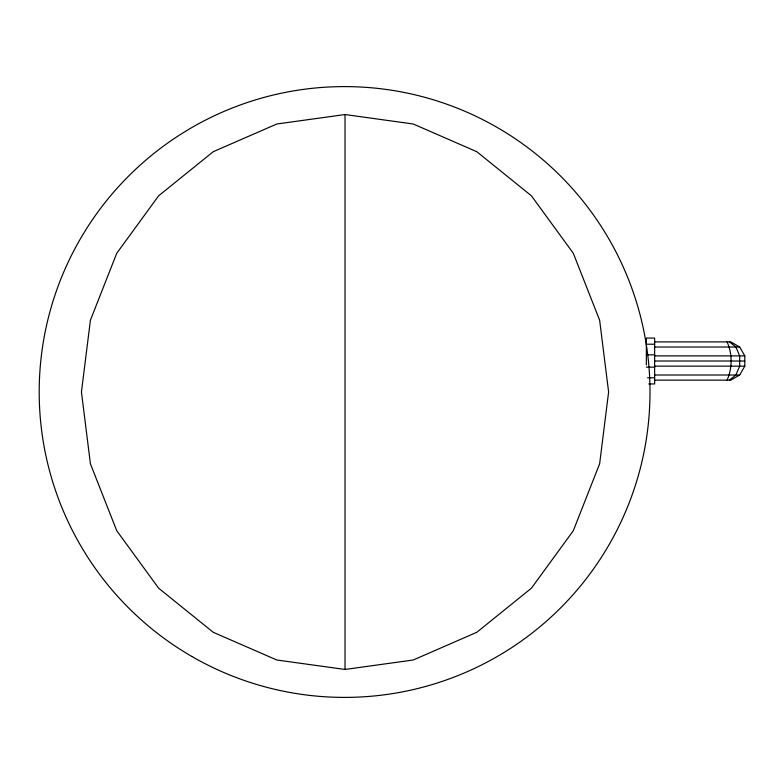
<?xml version="1.0" encoding="UTF-8"?>
<svg xmlns="http://www.w3.org/2000/svg" width="784" height="784" viewBox="0 0 784 784"><rect width="100%" height="100%" fill="white"/><g stroke="black" fill="none" stroke-linecap="round" stroke-linejoin="round"><path stroke-width="1.18" d="M727.052 380.132C732.472 368.441 732.472 353.584 727.052 341.893M654.64 380.132L730.806 380.132L739.675 375.007L744.8 366.138L744.8 355.887L739.675 347.018L730.806 341.893L654.64 341.893M729.434 380.132L735.921 375.007L739.675 366.138L739.675 355.887L735.921 347.018L729.434 341.893M345.029 114.542L276.801 123.999L213.228 151.714L158.642 195.804L116.747 253.271L90.415 320.186L81.438 392L90.415 463.814L116.747 530.729L158.642 588.196L213.228 632.286L276.801 660.001L345.029 669.458L413.246 660.001L476.819 632.286L531.405 588.196L573.3 530.729L599.633 463.814L608.609 392L599.633 320.186L573.3 253.271L531.405 195.804L476.819 151.714L413.246 123.999L345.029 114.542L345.029 669.458M646.359 344.215L654.64 344.215M654.64 347.018L739.675 347.018M646.359 354.868L654.64 354.868M654.64 355.887L744.8 355.887M654.64 361.012L744.8 361.012M654.64 366.138L744.8 366.138M646.359 367.157L654.64 367.157M654.64 375.007L739.675 375.007M647.545 377.81L654.64 377.81M648.731 383.954L654.64 383.954L654.64 338.071L646.359 338.071L646.359 364.923M191.894 656.482A305.397 305.397 0 0 0 649.995 392A305.397 305.397 0 0 0 191.894 127.518A305.397 305.397 0 0 0 191.894 656.482"/></g></svg>
